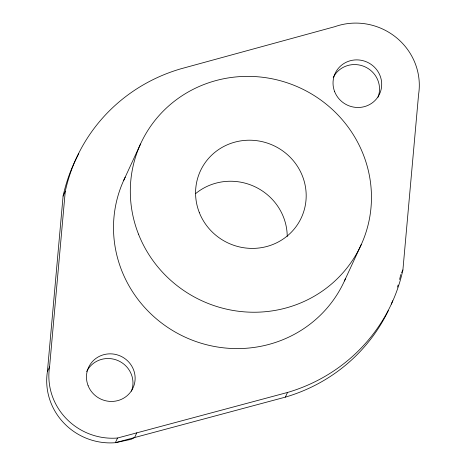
<?xml version="1.0" encoding="UTF-8"?>
<svg xmlns="http://www.w3.org/2000/svg" width="466" height="466" viewBox="0 0 466 466"><rect width="100%" height="100%" fill="white"/><g stroke="black" fill="none" stroke-linecap="round" stroke-linejoin="round"><path stroke-width="0.7" d="M136.771 432.867L134.61 437.545L131.08 439.345L115.37 442.7A62.31 60.213 24.8 0 1 47.416 371.53L63.096 196.075A173.579 167.743 24.8 0 1 78.777 153.669M47.416 371.53L49.577 366.858L65.257 191.398A173.579 167.743 24.8 0 1 180.639 68.869L334.92 26.655A62.31 60.213 24.8 0 1 418.585 94.47L402.904 269.925L401.552 272.849M63.096 196.075L65.257 191.398M123.723 180.348L140.528 143.988M402.904 269.925A173.579 167.743 24.8 0 1 287.522 392.459L117.531 438.023L115.37 442.7L285.361 397.131A173.579 167.743 24.8 0 0 388.312 310.647M285.361 397.131L287.522 392.459M344.432 280.975L361.237 244.615M195.837 193.431A55.635 53.765 24.8 0 1 254.873 186.72A55.635 53.765 24.8 0 1 287.231 236.512M400.743 274.602A173.579 167.743 24.8 0 1 399.601 279.478M398.104 285.035A173.579 167.743 24.8 0 1 397.492 287.108M392.687 300.762A173.579 167.743 24.8 0 1 391.294 304.094M333.219 77.583A24.477 23.655 24.8 0 1 364.68 66.685A24.477 23.655 24.8 0 1 378.002 97.248M86.659 371.548A24.477 23.655 24.8 0 1 118.119 360.643A24.477 23.655 24.8 0 1 131.441 391.213M117.531 438.023A62.31 60.213 24.8 0 1 49.577 366.858M345.574 278.388A121.282 117.205 24.8 0 1 185.159 337.168A121.282 117.205 24.8 0 1 125.243 177.15M334.675 91.726A24.477 23.655 24.8 0 0 376.336 99.066A24.477 23.655 24.8 0 0 361.068 60.26A24.477 23.655 24.8 0 0 334.675 91.726M88.115 385.685A24.477 23.655 24.8 0 0 129.775 393.024A24.477 23.655 24.8 0 0 114.508 354.218A24.477 23.655 24.8 0 0 88.115 385.685M138.495 234.142A121.282 117.205 24.8 0 0 344.904 270.507A121.282 117.205 24.8 0 0 269.249 78.253A121.282 117.205 24.8 0 0 138.495 234.142M199.326 212.578A55.635 53.765 24.8 0 0 294.011 229.26A55.635 53.765 24.8 0 0 259.306 141.07A55.635 53.765 24.8 0 0 199.326 212.578"/></g></svg>
